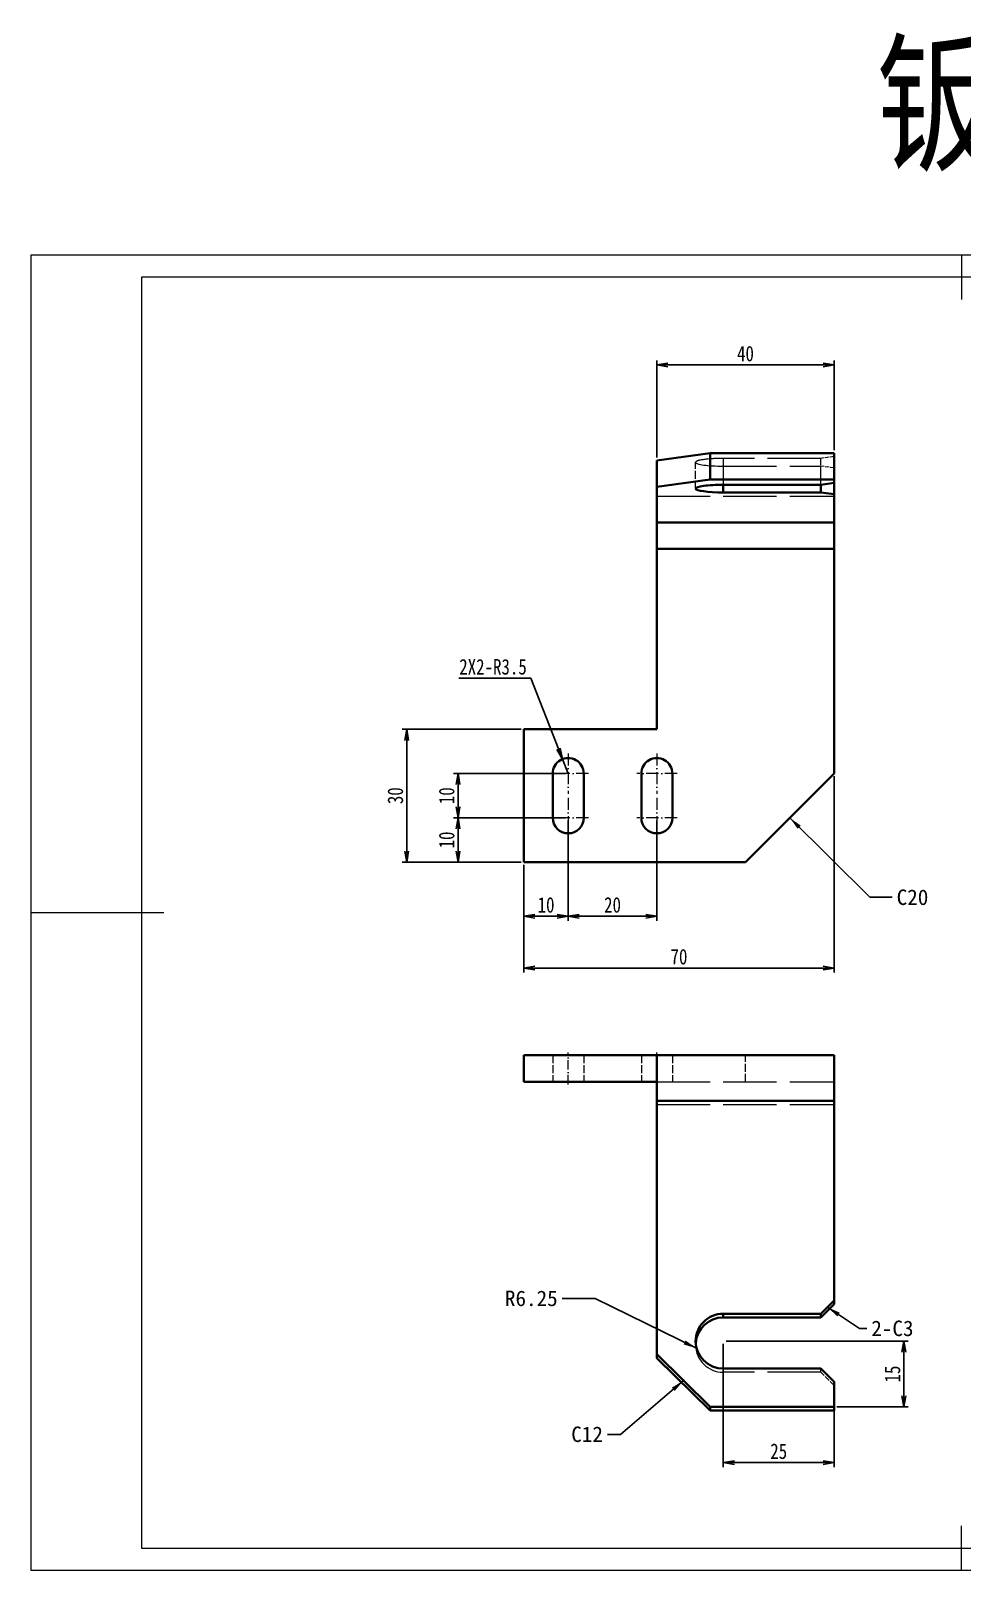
# Model space of a CAD drawing. Header units: millimetres. Extents: x -15766 to 80009, y -9701 to 15159.
# Drawn here: x -8591.3 to -8381.1, y 2838.5 to 3186.1 of the extents above; entities that cross this region are included whole.
import ezdxf

# ---------------------------------------------------------------- set-up
doc = ezdxf.new("R2010")
doc.units = ezdxf.units.MM
for name, pattern in [('CENTER-HOKUTO_1', [16, 13, -1, 1, -1]), ('DASHDOT', [18.5, 12, -3, 0.5, -3]), ('DASHED', [15, 12, -3]), ('HIDDEN-HOKUTO_1', [2, 1, -1])]:
    doc.linetypes.add(name, pattern=pattern)
doc.layers.get('DEFPOINTS').update_dxf_attribs({"lineweight": 18})
for name, color, linetype, lineweight in [('AM_7', 2, 'CENTER-HOKUTO_1', 18), ('AM_HID', 1, 'HIDDEN-HOKUTO_1', 18), ('AM_VIS', 7, 'Continuous', 18), ('CDRAFT0', 7, 'Continuous', 18), ('DIM', 253, 'Continuous', 20), ('title_frame', 7, 'Continuous', 18), ('word_dim', 9, 'Continuous', 18), ('粗实线层_1', 7, 'Continuous', 15)]:
    doc.layers.add(name, color=color, linetype=linetype, lineweight=lineweight)
doc.styles.add('DIM', font='', dxfattribs={"width": 0.8})
doc.styles.get('DIM').set_extended_font_data('NSimSun')
doc.dimstyles.new('1-1', dxfattribs={"dimtxt": 3.5, "dimasz": 3, "dimexe": 1, "dimexo": 0, "dimgap": 1, "dimtad": 1, "dimdsep": 46, "dimtxsty": 'DIM', "dimblk": '_CAXARROW', "dimcen": 0, "dimdle": 6, "dimclrd": 256, "dimclre": 256, "dimclrt": 3, "dimazin": 2, "dimtfac": 0.707107, "dimtmove": 0, "dimatfit": 3, "dimfxl": 0, "dimfrac": 2, "dimtolj": 1, "dimarcsym": 0})
doc.dimstyles.new('1-1$0', dxfattribs={"dimtxt": 3.5, "dimasz": 2.5, "dimexe": 1, "dimexo": 0.625, "dimgap": 0.8, "dimtad": 1, "dimdsep": 46, "dimtxsty": 'DIM', "dimblk": 'OPEN', "dimcen": 0, "dimdle": 5, "dimclrd": 256, "dimclre": 256, "dimclrt": 3, "dimazin": 3, "dimtfac": 0.5, "dimtmove": 0, "dimatfit": 3, "dimldrblk": 'OPEN', "dimfxl": 0, "dimtolj": 1, "dimarcsym": 0})
doc.dimstyles.new('1-1$4', dxfattribs={"dimtxt": 3.5, "dimasz": 2.5, "dimexe": 1, "dimexo": 0.625, "dimgap": 0.8, "dimtad": 1, "dimtih": 1, "dimtoh": 1, "dimzin": 12, "dimdsep": 46, "dimtxsty": 'DIM', "dimblk": 'OPEN', "dimcen": 0, "dimdle": 5, "dimclrd": 256, "dimclre": 256, "dimclrt": 3, "dimazin": 3, "dimtfac": 0.5, "dimtmove": 0, "dimatfit": 3, "dimldrblk": 'OPEN', "dimfxl": 0, "dimtolj": 1, "dimarcsym": 0})

# ---------------------------------------------------------------- blocks, each defined once
blk = doc.blocks.new('*X1576')
at = {"layer": 'CDRAFT0'}
for p, q in [((420, 297), (0, 297)), ((0, 297), (0, 0)), ((420, 0), (420, 297)), ((0, 0), (420, 0))]:
    blk.add_line(p, q, dxfattribs=at)
at = {"layer": '粗实线层_1'}
for p, q in [((210, 297), (210, 287)), ((415, 292), (25, 292)), ((25, 292), (25, 5)), ((415, 5), (415, 292)), ((0, 148.5), (30, 148.5)), ((420, 148.5), (410, 148.5)), ((210, 0), (210, 10)), ((25, 5), (415, 5))]:
    blk.add_line(p, q, dxfattribs=at)
blk = doc.blocks.new('_OPEN')
at = {"color": 0, "linetype": 'ByBlock', "lineweight": -2}
for p, q in [((-1, 0.166667), (0, 0)), ((-1, -0.166667), (0, 0)), ((0, 0), (-1, 0))]:
    blk.add_line(p, q, dxfattribs=at)
blk = doc.blocks.new('*D1658')
at = {"layer": 'DEFPOINTS', "color": 0, "transparency": 16777216}
for p in [(-8470, 3008.4), (-8494.87, 2998.4), (-8480, 2998.4)]:
    blk.add_point(p, dxfattribs=at)
at = {"layer": 'word_dim', "linetype": 'Continuous', "lineweight": -2, "transparency": 16777216}
for p, q in [((-8470.62, 3008.4), (-8495.87, 3008.4)), ((-8494.87, 3005.9), (-8494.87, 3000.9)), ((-8480.62, 2998.4), (-8495.87, 2998.4))]:
    blk.add_line(p, q, dxfattribs=at)
at = {"layer": 'word_dim', "lineweight": -2, "transparency": 16777216, "xscale": 2.5, "yscale": 2.5, "zscale": 2.5}
for p, rotation in [((-8494.87, 3008.4), 90), ((-8494.87, 2998.4), 270)]:
    blk.add_blockref('_OPEN', p, dxfattribs=dict(at, rotation=rotation))
at = {"layer": 'word_dim', "color": 3, "transparency": 16777216, "insert": (-8497.42, 3003.4), "char_height": 3.5, "attachment_point": 5, "rotation": 90, "style": 'DIM'}
blk.add_mtext('\\A1;10', dxfattribs=at)
blk = doc.blocks.new('*D1659')
at = {"layer": 'DEFPOINTS', "color": 0, "transparency": 16777216}
for p in [(-8494.87, 3018.4), (-8470, 3018.4), (-8470, 3008.4)]:
    blk.add_point(p, dxfattribs=at)
at = {"layer": 'word_dim', "linetype": 'Continuous', "lineweight": -2, "transparency": 16777216}
for p, q in [((-8470.62, 3018.4), (-8495.87, 3018.4)), ((-8494.87, 3010.9), (-8494.87, 3015.9)), ((-8470.62, 3008.4), (-8495.87, 3008.4))]:
    blk.add_line(p, q, dxfattribs=at)
at = {"layer": 'word_dim', "lineweight": -2, "transparency": 16777216, "xscale": 2.5, "yscale": 2.5, "zscale": 2.5}
for p, rotation in [((-8494.87, 3018.4), 90), ((-8494.87, 3008.4), 270)]:
    blk.add_blockref('_OPEN', p, dxfattribs=dict(at, rotation=rotation))
at = {"layer": 'word_dim', "color": 3, "transparency": 16777216, "insert": (-8497.42, 3013.4), "char_height": 3.5, "attachment_point": 5, "rotation": 90, "style": 'DIM'}
blk.add_mtext('\\A1;10', dxfattribs=at)
blk = doc.blocks.new('*D1660')
at = {"layer": 'DEFPOINTS', "color": 0, "transparency": 16777216}
for p in [(-8480, 3028.4), (-8506.45, 2998.4), (-8480, 2998.4)]:
    blk.add_point(p, dxfattribs=at)
at = {"layer": 'word_dim', "linetype": 'Continuous', "lineweight": -2, "transparency": 16777216}
for p, q in [((-8480.62, 3028.4), (-8507.45, 3028.4)), ((-8506.45, 3025.9), (-8506.45, 3000.9)), ((-8480.62, 2998.4), (-8507.45, 2998.4))]:
    blk.add_line(p, q, dxfattribs=at)
at = {"layer": 'word_dim', "lineweight": -2, "transparency": 16777216, "xscale": 2.5, "yscale": 2.5, "zscale": 2.5}
for p, rotation in [((-8506.45, 3028.4), 90), ((-8506.45, 2998.4), 270)]:
    blk.add_blockref('_OPEN', p, dxfattribs=dict(at, rotation=rotation))
at = {"layer": 'word_dim', "color": 3, "transparency": 16777216, "insert": (-8509, 3013.4), "char_height": 3.5, "attachment_point": 5, "rotation": 90, "style": 'DIM'}
blk.add_mtext('\\A1;30', dxfattribs=at)
blk = doc.blocks.new('*D1661')
at = {"layer": 'DEFPOINTS', "color": 0, "transparency": 16777216}
for p in [(-8470, 3008.4), (-8480, 2998.4), (-8480, 2986.17)]:
    blk.add_point(p, dxfattribs=at)
at = {"layer": 'word_dim', "linetype": 'Continuous', "lineweight": -2, "transparency": 16777216}
for p, q in [((-8470, 3007.78), (-8470, 2985.17)), ((-8480, 2997.78), (-8480, 2985.17)), ((-8472.5, 2986.17), (-8477.5, 2986.17))]:
    blk.add_line(p, q, dxfattribs=at)
at = {"layer": 'word_dim', "lineweight": -2, "transparency": 16777216, "xscale": 2.5, "yscale": 2.5, "zscale": 2.5, "rotation": 180}
blk.add_blockref('_OPEN', (-8480, 2986.17), dxfattribs=at)
at = {"layer": 'word_dim', "lineweight": -2, "transparency": 16777216, "xscale": 2.5, "yscale": 2.5, "zscale": 2.5}
blk.add_blockref('_OPEN', (-8470, 2986.17), dxfattribs=at)
at = {"layer": 'word_dim', "color": 3, "transparency": 16777216, "insert": (-8475, 2988.72), "char_height": 3.5, "attachment_point": 5, "style": 'DIM'}
blk.add_mtext('\\A1;10', dxfattribs=at)
blk = doc.blocks.new('*D1662')
at = {"layer": 'DEFPOINTS', "color": 0, "transparency": 16777216}
for p in [(-8470, 3008.4), (-8450, 3008.4), (-8450, 2986.17)]:
    blk.add_point(p, dxfattribs=at)
at = {"layer": 'word_dim', "linetype": 'Continuous', "lineweight": -2, "transparency": 16777216}
for p, q in [((-8470, 3007.78), (-8470, 2985.17)), ((-8450, 3007.78), (-8450, 2985.17)), ((-8467.5, 2986.17), (-8452.5, 2986.17))]:
    blk.add_line(p, q, dxfattribs=at)
at = {"layer": 'word_dim', "lineweight": -2, "transparency": 16777216, "xscale": 2.5, "yscale": 2.5, "zscale": 2.5, "rotation": 180}
blk.add_blockref('_OPEN', (-8470, 2986.17), dxfattribs=at)
at = {"layer": 'word_dim', "lineweight": -2, "transparency": 16777216, "xscale": 2.5, "yscale": 2.5, "zscale": 2.5}
blk.add_blockref('_OPEN', (-8450, 2986.17), dxfattribs=at)
at = {"layer": 'word_dim', "color": 3, "transparency": 16777216, "insert": (-8460, 2988.72), "char_height": 3.5, "attachment_point": 5, "style": 'DIM'}
blk.add_mtext('\\A1;20', dxfattribs=at)
blk = doc.blocks.new('*D1663')
at = {"layer": 'DEFPOINTS', "color": 0, "transparency": 16777216}
for p in [(-8410, 3018.4), (-8480, 2998.4), (-8410, 2974.47)]:
    blk.add_point(p, dxfattribs=at)
at = {"layer": 'word_dim', "linetype": 'Continuous', "lineweight": -2, "transparency": 16777216}
for p, q in [((-8410, 3017.78), (-8410, 2973.47)), ((-8480, 2997.78), (-8480, 2973.47)), ((-8477.5, 2974.47), (-8412.5, 2974.47))]:
    blk.add_line(p, q, dxfattribs=at)
at = {"layer": 'word_dim', "lineweight": -2, "transparency": 16777216, "xscale": 2.5, "yscale": 2.5, "zscale": 2.5, "rotation": 180}
blk.add_blockref('_OPEN', (-8480, 2974.47), dxfattribs=at)
at = {"layer": 'word_dim', "lineweight": -2, "transparency": 16777216, "xscale": 2.5, "yscale": 2.5, "zscale": 2.5}
blk.add_blockref('_OPEN', (-8410, 2974.47), dxfattribs=at)
at = {"layer": 'word_dim', "color": 3, "transparency": 16777216, "insert": (-8445, 2977.02), "char_height": 3.5, "attachment_point": 5, "style": 'DIM'}
blk.add_mtext('\\A1;70', dxfattribs=at)
blk = doc.blocks.new('_CAXARROW')
blk.add_hatch(color=0).paths.add_polyline_path([(0, 0), (-1, 0.125), (-1, -0.125)], flags=0)
blk = doc.blocks.new('*D1664')
at = {"layer": 'DEFPOINTS', "color": 0, "transparency": 16777216}
for p in [(-8410, 3110.67), (-8410, 3090.78), (-8450, 3089.11)]:
    blk.add_point(p, dxfattribs=at)
at = {"layer": 'word_dim', "linetype": 'Continuous', "lineweight": -2, "transparency": 16777216}
for p, q in [((-8450, 3089.74), (-8450, 3111.67)), ((-8410, 3091.41), (-8410, 3111.67)), ((-8447.5, 3110.67), (-8412.5, 3110.67))]:
    blk.add_line(p, q, dxfattribs=at)
at = {"layer": 'word_dim', "lineweight": -2, "transparency": 16777216, "xscale": 2.5, "yscale": 2.5, "zscale": 2.5, "rotation": 180}
blk.add_blockref('_OPEN', (-8450, 3110.67), dxfattribs=at)
at = {"layer": 'word_dim', "lineweight": -2, "transparency": 16777216, "xscale": 2.5, "yscale": 2.5, "zscale": 2.5}
blk.add_blockref('_OPEN', (-8410, 3110.67), dxfattribs=at)
at = {"layer": 'word_dim', "color": 3, "transparency": 16777216, "insert": (-8430, 3113.22), "char_height": 3.5, "attachment_point": 5, "style": 'DIM'}
blk.add_mtext('\\A1;40', dxfattribs=at)
blk = doc.blocks.new('*D1665')
at = {"layer": 'DEFPOINTS', "color": 0, "transparency": 16777216}
for p in [(-8471.27, 3021.66), (-8470, 3018.4)]:
    blk.add_point(p, dxfattribs=at)
at = {"layer": 'word_dim', "linetype": 'Continuous', "lineweight": -2, "transparency": 16777216}
for p, q in [((-8494.71, 3039.94), (-8478.43, 3039.94)), ((-8478.43, 3039.94), (-8472.19, 3023.99)), ((-8470, 3018.4), (-8471.27, 3021.66))]:
    blk.add_line(p, q, dxfattribs=at)
at = {"layer": 'word_dim', "lineweight": -2, "transparency": 16777216, "xscale": 2.5, "yscale": 2.5, "zscale": 2.5, "rotation": 291.3767960227397}
blk.add_blockref('_OPEN', (-8471.27, 3021.66), dxfattribs=at)
at = {"layer": 'word_dim', "color": 3, "transparency": 16777216, "insert": (-8486.97, 3042.49), "char_height": 3.5, "attachment_point": 5, "style": 'DIM'}
blk.add_mtext('\\A1;2X2-R3.5', dxfattribs=at)
blk = doc.blocks.new('*D1670')
at = {"layer": 'DEFPOINTS', "color": 0, "transparency": 16777216}
for p in [(-8435, 2890.21), (-8410, 2875.36), (-8410, 2862.78)]:
    blk.add_point(p, dxfattribs=at)
at = {"layer": 'word_dim', "linetype": 'Continuous', "lineweight": -2, "transparency": 16777216}
for p, q in [((-8435, 2889.59), (-8435, 2861.78)), ((-8410, 2874.73), (-8410, 2861.78)), ((-8432.5, 2862.78), (-8412.5, 2862.78))]:
    blk.add_line(p, q, dxfattribs=at)
at = {"layer": 'word_dim', "lineweight": -2, "transparency": 16777216, "xscale": 2.5, "yscale": 2.5, "zscale": 2.5, "rotation": 180}
blk.add_blockref('_OPEN', (-8435, 2862.78), dxfattribs=at)
at = {"layer": 'word_dim', "lineweight": -2, "transparency": 16777216, "xscale": 2.5, "yscale": 2.5, "zscale": 2.5}
blk.add_blockref('_OPEN', (-8410, 2862.78), dxfattribs=at)
at = {"layer": 'word_dim', "color": 3, "transparency": 16777216, "insert": (-8422.5, 2865.33), "char_height": 3.5, "attachment_point": 5, "style": 'DIM'}
blk.add_mtext('\\A1;25', dxfattribs=at)
blk = doc.blocks.new('*D1671')
at = {"layer": 'DEFPOINTS', "color": 0, "transparency": 16777216}
for p in [(-8435, 2890.21), (-8410, 2875.36), (-8394.26, 2875.36)]:
    blk.add_point(p, dxfattribs=at)
at = {"layer": 'word_dim', "linetype": 'Continuous', "lineweight": -2, "transparency": 16777216}
for p, q in [((-8434.37, 2890.21), (-8393.26, 2890.21)), ((-8394.26, 2887.71), (-8394.26, 2877.86)), ((-8409.37, 2875.36), (-8393.26, 2875.36))]:
    blk.add_line(p, q, dxfattribs=at)
at = {"layer": 'word_dim', "lineweight": -2, "transparency": 16777216, "xscale": 2.5, "yscale": 2.5, "zscale": 2.5}
for p, rotation in [((-8394.26, 2890.21), 90), ((-8394.26, 2875.36), 270)]:
    blk.add_blockref('_OPEN', p, dxfattribs=dict(at, rotation=rotation))
at = {"layer": 'word_dim', "color": 3, "transparency": 16777216, "insert": (-8396.81, 2882.79), "char_height": 3.5, "attachment_point": 5, "rotation": 90, "style": 'DIM'}
blk.add_mtext('\\A1;15', dxfattribs=at)

msp = doc.modelspace()

# ---------------------------------------------------------------- linework, layer by layer
at = {"layer": 'AM_7', "color": 2, "linetype": 'DASHDOT', "lineweight": 13, "ltscale": 0.227502}
for p, q in [((-8469.99832, 3022.95213), (-8469.99832, 3013.85204)), ((-8449.99832, 3022.95213), (-8449.99832, 3013.85204)), ((-8469.99832, 3012.95213), (-8469.99832, 3003.85204)), ((-8449.99832, 3012.95213), (-8449.99832, 3003.85204))]:
    msp.add_line(p, q, dxfattribs=at)
at = {"layer": 'AM_7', "color": 2, "linetype": 'DASHDOT', "lineweight": 13, "ltscale": 0.227515}
for p, q in [((-8465.44754, 3018.40209), (-8474.54812, 3018.40209)), ((-8465.44754, 3008.40209), (-8474.54812, 3008.40209))]:
    msp.add_line(p, q, dxfattribs=at)
at = {"layer": 'AM_7', "color": 2, "linetype": 'DASHDOT', "lineweight": 13, "ltscale": 0.227539}
for p, q in [((-8445.44754, 3018.40209), (-8454.5491, 3018.40209)), ((-8445.44754, 3008.40209), (-8454.5491, 3008.40209))]:
    msp.add_line(p, q, dxfattribs=at)
at = {"layer": 'AM_7', "color": 2, "linetype": 'DASHDOT', "lineweight": 13, "ltscale": 0.180005}
for p, q in [((-8469.99832, 2948.19309), (-8469.99832, 2955.39328)), ((-8449.99832, 2948.19309), (-8449.99832, 2955.39328))]:
    msp.add_line(p, q, dxfattribs=at)
at = {"layer": 'AM_HID', "color": 1, "linetype": 'DASHED', "lineweight": 13, "ltscale": 0.148541}
for p, q in [((-8441.24832, 3082.75243), (-8441.24832, 3088.69408)), ((-8434.99832, 3089.56395), (-8434.99832, 3083.6223)), ((-8412.99832, 3083.6223), (-8412.99832, 3089.56395))]:
    msp.add_line(p, q, dxfattribs=at)
at = {"layer": 'AM_HID', "color": 1, "linetype": 'DASHED', "lineweight": 13}
for p, q in [((-8412.99832, 3089.56395), (-8434.99832, 3089.56395)), ((-8434.99832, 3087.8242), (-8412.99832, 3087.8242)), ((-8449.99832, 3081.06957), (-8409.99832, 3081.06957)), ((-8449.99832, 3069.18651), (-8409.99832, 3069.18651)), ((-8449.99832, 2948.79319), (-8409.99832, 2948.79319)), ((-8449.99832, 2943.62815), (-8409.99832, 2943.62815)), ((-8412.99832, 2883.18796), (-8434.99832, 2883.18796))]:
    msp.add_line(p, q, dxfattribs=at)
at = {"layer": 'AM_HID', "color": 1, "linetype": 'DASHED', "lineweight": 13, "ltscale": 0.105048}
for p, q in [((-8434.99832, 3087.8242), (-8434.99832, 3083.6223)), ((-8412.99832, 3083.6223), (-8412.99832, 3087.8242))]:
    msp.add_line(p, q, dxfattribs=at)
at = {"layer": 'AM_HID', "color": 1, "linetype": 'DASHED', "lineweight": 13, "ltscale": 0.075723}
for p, q in [((-8409.99832, 3089.98143), (-8412.99832, 3089.56395)), ((-8409.99832, 3087.40672), (-8412.99832, 3087.8242))]:
    msp.add_line(p, q, dxfattribs=at)
at = {"layer": 'AM_HID', "color": 1, "linetype": 'DASHED', "lineweight": 13, "ltscale": 0.15}
for p, q in [((-8473.49832, 2954.79319), (-8473.49832, 2948.79319)), ((-8466.49832, 2954.79319), (-8466.49832, 2948.79319)), ((-8453.49832, 2954.79319), (-8453.49832, 2948.79319)), ((-8446.49832, 2954.79319), (-8446.49832, 2948.79319)), ((-8429.99832, 2948.79319), (-8429.99832, 2954.79319))]:
    msp.add_line(p, q, dxfattribs=at)
at = {"layer": 'AM_HID', "color": 1, "linetype": 'DASHED', "lineweight": 13, "ltscale": 0.020874}
msp.add_line((-8441.24832, 2889.37717), (-8441.24832, 2890.21213), dxfattribs=at)
at = {"layer": 'AM_HID', "color": 1, "linetype": 'DASHED', "lineweight": 13, "ltscale": 0.02088}
for p, q in [((-8434.99832, 2884.02317), (-8434.99832, 2883.18796)), ((-8412.99832, 2883.18796), (-8412.99832, 2884.02317))]:
    msp.add_line(p, q, dxfattribs=at)
at = {"layer": 'AM_HID', "color": 1, "linetype": 'DASHED', "lineweight": 13, "ltscale": 0.105554}
msp.add_line((-8409.99832, 2880.21701), (-8412.99832, 2883.18796), dxfattribs=at)
at = {"layer": 'AM_HID', "color": 1, "linetype": 'DASHED', "lineweight": 13}
for centre, ratio, start_param, end_param in [((-8434.99832, 3088.69408), 0.139173101, 1.570796327, 3.141592654), ((-8434.99832, 3088.69408), 0.139173101, 3.141592654, 4.71238898), ((-8434.99832, 2889.37717), 0.990268069, 3.074084694, 3.141592654), ((-8434.99832, 2889.37717), 0.990268069, 3.141592654, 4.71238898)]:
    msp.add_ellipse(centre, major_axis=(6.25, 0), ratio=ratio, start_param=start_param, end_param=end_param, dxfattribs=at)
at = {"layer": 'AM_VIS', "color": 7, "lineweight": 35, "ltscale": 0.302892}
for p, q in [((-8437.99832, 3090.78172), (-8449.99832, 3089.11156)), ((-8437.99832, 3084.84007), (-8449.99832, 3083.16991))]:
    msp.add_line(p, q, dxfattribs=at)
at = {"layer": 'AM_VIS', "color": 7, "lineweight": 35}
for p, q in [((-8437.99832, 3090.78172), (-8409.99832, 3090.78172)), ((-8437.99832, 3084.84007), (-8409.99832, 3084.84007)), ((-8412.99832, 3083.6223), (-8434.99832, 3083.6223)), ((-8412.99832, 3081.88255), (-8434.99832, 3081.88255)), ((-8449.99832, 3075.12792), (-8409.99832, 3075.12792)), ((-8449.99832, 3028.40209), (-8449.99832, 3069.18651)), ((-8449.99832, 3069.18651), (-8409.99832, 3069.18651)), ((-8409.99832, 3018.40209), (-8409.99832, 3069.18651)), ((-8449.99832, 3028.40209), (-8479.99832, 3028.40209)), ((-8479.99832, 2998.40209), (-8479.99832, 3028.40209)), ((-8429.99832, 2998.40209), (-8409.99832, 3018.40209)), ((-8479.99832, 2998.40209), (-8429.99832, 2998.40209)), ((-8449.99832, 2954.79319), (-8479.99832, 2954.79319)), ((-8449.99832, 2954.79319), (-8409.99832, 2954.79319)), ((-8449.99832, 2948.79319), (-8479.99832, 2948.79319)), ((-8449.99832, 2944.46311), (-8449.99832, 2887.24143)), ((-8449.99832, 2944.46311), (-8409.99832, 2944.46311)), ((-8409.99832, 2944.46311), (-8409.99832, 2899.37229)), ((-8434.99832, 2896.40134), (-8412.99832, 2896.40134)), ((-8412.99832, 2895.56614), (-8434.99832, 2895.56614)), ((-8412.99832, 2884.02317), (-8434.99832, 2884.02317)), ((-8437.99832, 2875.35813), (-8409.99832, 2875.35813)), ((-8437.99832, 2874.52317), (-8409.99832, 2874.52317))]:
    msp.add_line(p, q, dxfattribs=at)
at = {"layer": 'AM_VIS', "color": 7, "lineweight": 35, "ltscale": 0.148541}
for p, q in [((-8437.99832, 3084.84007), (-8437.99832, 3090.78172)), ((-8409.99832, 3084.84007), (-8409.99832, 3090.78172)), ((-8449.99832, 3083.16991), (-8449.99832, 3089.11156))]:
    msp.add_line(p, q, dxfattribs=at)
at = {"layer": 'AM_VIS', "color": 7, "lineweight": 35, "ltscale": 0.075723}
for p, q in [((-8409.99832, 3084.03978), (-8412.99832, 3083.6223)), ((-8409.99832, 3081.46507), (-8412.99832, 3081.88255))]:
    msp.add_line(p, q, dxfattribs=at)
at = {"layer": 'AM_VIS', "color": 7, "lineweight": 35, "ltscale": 0.020007}
msp.add_line((-8409.99832, 3084.03978), (-8409.99832, 3084.84007), dxfattribs=at)
at = {"layer": 'AM_VIS', "color": 7, "lineweight": 35, "ltscale": 0.064368}
msp.add_line((-8409.99832, 3081.46507), (-8409.99832, 3084.03978), dxfattribs=at)
at = {"layer": 'AM_VIS', "color": 7, "lineweight": 35, "ltscale": 0.20105}
msp.add_line((-8449.99832, 3075.12792), (-8449.99832, 3083.16991), dxfattribs=at)
at = {"layer": 'AM_VIS', "color": 7, "lineweight": 35, "ltscale": 0.043494}
for p, q in [((-8434.99832, 3083.6223), (-8434.99832, 3081.88255)), ((-8412.99832, 3081.88255), (-8412.99832, 3083.6223))]:
    msp.add_line(p, q, dxfattribs=at)
at = {"layer": 'AM_VIS', "color": 7, "lineweight": 35, "ltscale": 0.158429}
msp.add_line((-8409.99832, 3075.12792), (-8409.99832, 3081.46507), dxfattribs=at)
at = {"layer": 'AM_VIS', "color": 7, "lineweight": 35, "ltscale": 0.148535}
for p, q in [((-8449.99832, 3075.12792), (-8449.99832, 3069.18651)), ((-8409.99832, 3069.18651), (-8409.99832, 3075.12792))]:
    msp.add_line(p, q, dxfattribs=at)
at = {"layer": 'AM_VIS', "color": 7, "lineweight": 35, "ltscale": 0.25}
for p, q in [((-8473.49832, 3018.40209), (-8473.49832, 3008.40209)), ((-8466.49832, 3008.40209), (-8466.49832, 3018.40209)), ((-8453.49832, 3018.40209), (-8453.49832, 3008.40209)), ((-8446.49832, 3008.40209), (-8446.49832, 3018.40209))]:
    msp.add_line(p, q, dxfattribs=at)
at = {"layer": 'AM_VIS', "color": 7, "lineweight": 35, "ltscale": 0.15}
msp.add_line((-8479.99832, 2954.79319), (-8479.99832, 2948.79319), dxfattribs=at)
at = {"layer": 'AM_VIS', "color": 7, "lineweight": 35, "ltscale": 0.258252}
for p, q in [((-8449.99832, 2954.79319), (-8449.99832, 2944.46311)), ((-8409.99832, 2944.46311), (-8409.99832, 2954.79319))]:
    msp.add_line(p, q, dxfattribs=at)
at = {"layer": 'AM_VIS', "color": 7, "lineweight": 35, "ltscale": 0.02088}
for p, q in [((-8434.99832, 2896.40134), (-8434.99832, 2895.56614)), ((-8412.99832, 2895.56614), (-8412.99832, 2896.40134)), ((-8409.99832, 2898.53708), (-8409.99832, 2899.37229))]:
    msp.add_line(p, q, dxfattribs=at)
at = {"layer": 'AM_VIS', "color": 7, "lineweight": 35, "ltscale": 0.105554}
for p, q in [((-8409.99832, 2899.37229), (-8412.99832, 2896.40134)), ((-8409.99832, 2898.53708), (-8412.99832, 2895.56614)), ((-8409.99832, 2881.05222), (-8412.99832, 2884.02317))]:
    msp.add_line(p, q, dxfattribs=at)
at = {"layer": 'AM_VIS', "color": 7, "lineweight": 35, "ltscale": 0.020874}
for p, q in [((-8449.99832, 2886.40647), (-8449.99832, 2887.24143)), ((-8437.99832, 2874.52317), (-8437.99832, 2875.35813)), ((-8409.99832, 2874.52317), (-8409.99832, 2875.35813))]:
    msp.add_line(p, q, dxfattribs=at)
at = {"layer": 'AM_VIS', "color": 7, "lineweight": 35, "ltscale": 0.422206}
for p, q in [((-8437.99832, 2875.35813), (-8449.99832, 2887.24143)), ((-8437.99832, 2874.52317), (-8449.99832, 2886.40647))]:
    msp.add_line(p, q, dxfattribs=at)
at = {"layer": 'AM_VIS', "color": 7, "lineweight": 35, "ltscale": 0.142352}
msp.add_line((-8409.99832, 2881.05222), (-8409.99832, 2875.35813), dxfattribs=at)
at = {"layer": 'AM_VIS', "color": 7, "lineweight": 35}
for centre, start, end in [((-8469.99832, 3018.40209), 0, 180.000005), ((-8449.99832, 3018.40209), 0, 180.000005), ((-8469.99832, 3008.40209), 180.000005, 0), ((-8449.99832, 3008.40209), 180.000005, 0)]:
    msp.add_arc(centre, 3.5, start, end, dxfattribs=at)
for centre, ratio, start_param, end_param in [((-8434.99832, 3082.75243), 0.139173101, 1.570796327, 3.141592654), ((-8434.99832, 3082.75243), 0.139173101, 3.141592654, 4.71238898), ((-8434.99832, 2890.21213), 0.990268069, 1.570796327, 3.141592654), ((-8434.99832, 2889.37717), 0.990268069, 1.570796327, 3.074084694), ((-8434.99832, 2890.21213), 0.990268069, 3.141592654, 4.71238898)]:
    msp.add_ellipse(centre, major_axis=(6.25, 0), ratio=ratio, start_param=start_param, end_param=end_param, dxfattribs=at)

# ---------------------------------------------------------------- block references
at = {"layer": 'title_frame'}
msp.add_blockref('*X1576', (-8591.27689, 2838.48453), dxfattribs=at)

# ---------------------------------------------------------------- texts
at = {"layer": 'DIM', "insert": (-8400.5096, 3182.19246), "char_height": 25, "width": 104.980501, "attachment_point": 1, "style": 'DIM'}
msp.add_mtext('{\\C3;钣金}', dxfattribs=at)
at = {"layer": 'word_dim', "color": 3, "char_height": 3.5}
for s, insert, attachment_point in [('\\A1;C20', (-8395.87535, 2992.21432), 1), ('\\A1;R6.25', (-8472.37825, 2898.07909), 9), ('\\A1;2-C3', (-8401.60292, 2894.8585), 1), ('\\A1;C12', (-8462.17163, 2867.3801), 9)]:
    msp.add_mtext(s, dxfattribs=dict(at, insert=insert, attachment_point=attachment_point))

# ---------------------------------------------------------------- dimensions: what is measured, and where the dimension line sits
at = {"layer": 'word_dim', "color": 3, "true_color": 0x00ff00}
for base, p1, p2, picture, middle in [((-8409.99832, 3110.67461), (-8449.99832, 3089.11156), (-8409.99832, 3090.78172), '*D1664', (-8429.99832, 3113.22461)), ((-8409.99832, 2974.47478), (-8479.99832, 2998.40209), (-8409.99832, 3018.40209), '*D1663', (-8444.99832, 2977.02478)), ((-8479.99832, 2986.16755), (-8469.99832, 3008.40209), (-8479.99832, 2998.40209), '*D1661', (-8474.99832, 2988.71755)), ((-8449.99832, 2986.16755), (-8469.99783, 3008.40209), (-8449.99832, 3008.40209), '*D1662', (-8459.99807, 2988.71755)), ((-8409.99832, 2862.77918), (-8434.99832, 2890.21213), (-8409.99832, 2875.35813), '*D1670', (-8422.49832, 2865.32918))]:
    dim = msp.add_linear_dim(base=base, p1=p1, p2=p2, dimstyle='1-1$0', dxfattribs=at)
    dim.commit()
    dim.dimension.update_dxf_attribs({"geometry": picture, "text_midpoint": middle})
dim = msp.add_radius_dim(center=(-8469.99832, 3018.40209), mpoint=(-8471.27407, 3021.6613), dimstyle='1-1$4', override={"dimpost": '2X2-R<>'}, dxfattribs=at)
dim.commit()
dim.dimension.update_dxf_attribs({"geometry": '*D1665', "text_midpoint": (-8486.96624, 3039.93612), "dimtype": 164})
for base, p1, p2, picture, middle in [((-8506.45193, 2998.40209), (-8479.99832, 3028.40209), (-8479.99832, 2998.40209), '*D1660', (-8509.00193, 3013.40209)), ((-8494.87007, 3018.40209), (-8469.99832, 3008.40209), (-8469.99783, 3018.40209), '*D1659', (-8497.42007, 3013.40209)), ((-8494.87007, 2998.40209), (-8469.99783, 3008.40209), (-8479.99832, 2998.40209), '*D1658', (-8497.42007, 3003.40209))]:
    dim = msp.add_linear_dim(base=base, p1=p1, p2=p2, angle=90, dimstyle='1-1$0', dxfattribs=at)
    dim.commit()
    dim.dimension.update_dxf_attribs({"geometry": picture, "text_midpoint": middle})
dim = msp.add_linear_dim(base=(-8394.26074, 2875.35813), p1=(-8434.99832, 2890.21213), p2=(-8409.99832, 2875.35813), angle=90, dimstyle='1-1$0', override={"dimdec": 0}, dxfattribs=at)
dim.commit()
dim.dimension.update_dxf_attribs({"geometry": '*D1671', "text_midpoint": (-8396.81074, 2882.78513)})

# ---------------------------------------------------------------- leaders
at = {"layer": 'word_dim', "color": 3, "true_color": 0x00ff00, "annotation_type": 0, "has_hookline": 1}
for points, hookline_direction, text_width in [([(-8419.99832, 3008.40209), (-8401.92201, 2990.46432), (-8396.87535, 2990.46432)], 0, 8.75), ([(-8441.03068, 2888.59309), (-8463.93876, 2899.82909), (-8471.37825, 2899.82909)], 1, 14), ([(-8411.49832, 2897.88681), (-8404.27672, 2893.1085), (-8402.60292, 2893.1085)], 0, 12.83333), ([(-8443.99832, 2881.29978), (-8458.17844, 2869.1301), (-8461.17163, 2869.1301)], 1, 8.16667)]:
    msp.add_leader(points, dimstyle='1-1', override={"dimgap": 1, "dimtad": 0}, dxfattribs=dict(at, hookline_direction=hookline_direction, text_width=text_width))

doc.saveas('drawing.dxf')
